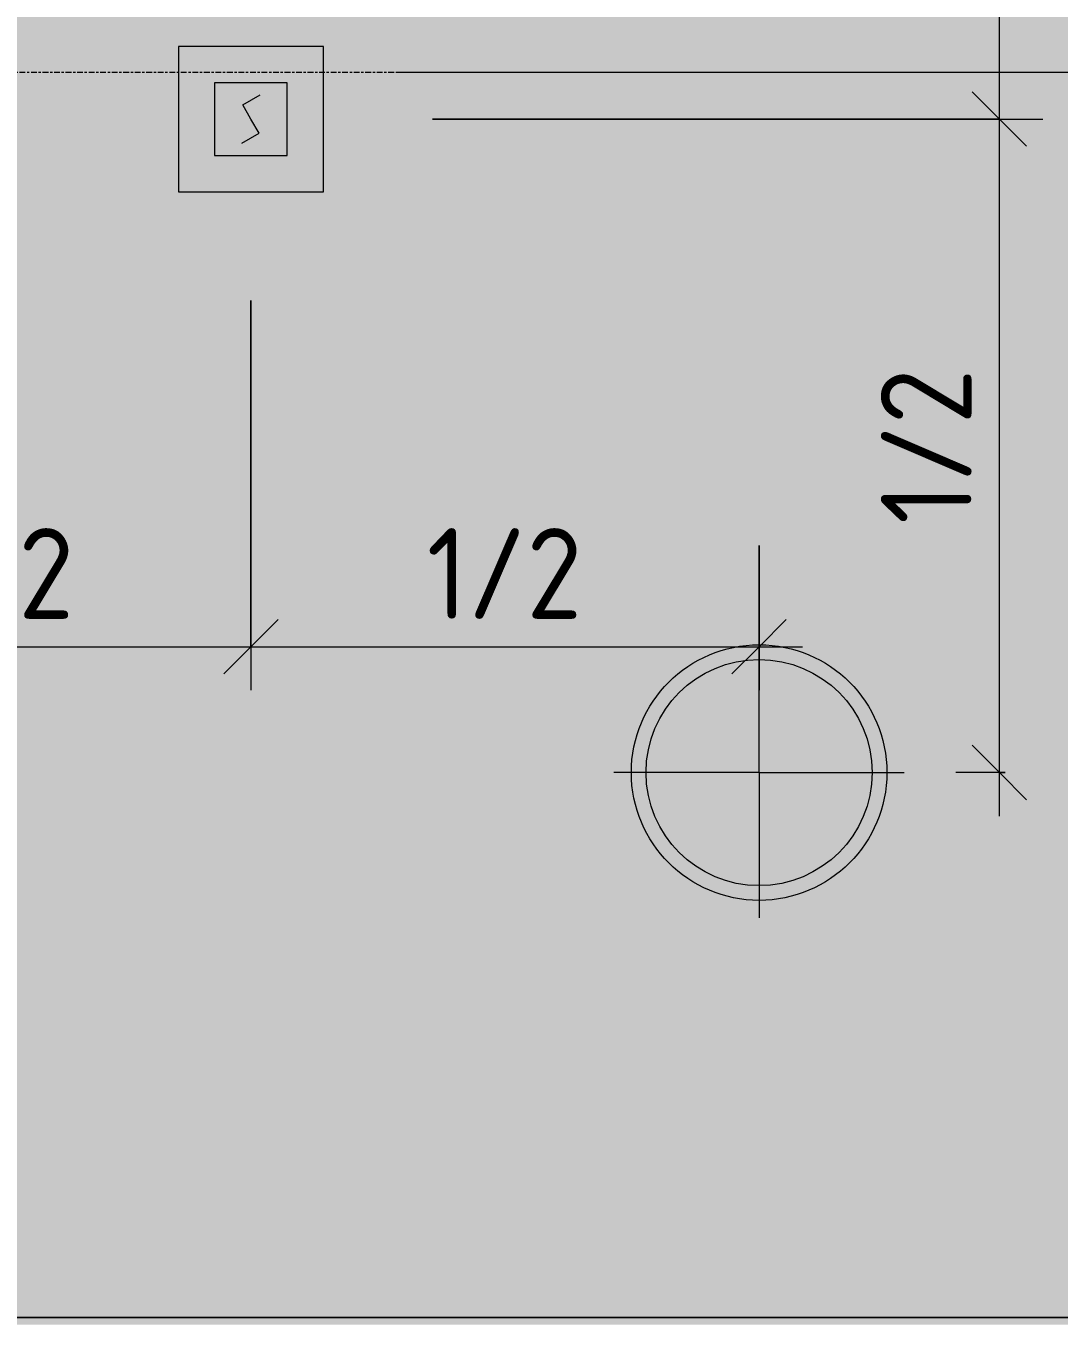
# Model space of a CAD drawing. Header units: millimetres. Extents: x 81303 to 275082, y -8553 to 29000.
# Drawn here: x 121430 to 124277, y 160 to 3728 of the extents above; entities that cross this region are included whole.
import ezdxf

# ---------------------------------------------------------------- set-up
doc = ezdxf.new("R2010")
doc.units = ezdxf.units.MM
doc.linetypes.add('Осевая', pattern=[31.75, 6.35, -4.7625, 15.875, -4.7625])
for name, color, linetype, lineweight in [('A-ANNO-DIMS', 7, 'Continuous', 9), ('A-ANNO-DIMS-100', 7, 'Continuous', 9), ('I-WALL', 7, 'Continuous', 9), ('Q-SPCQ', 7, 'Continuous', 9), ('Оси', 7, 'Continuous', 9), ('Оси-2', 7, 'Осевая', 9)]:
    doc.layers.add(name, color=color, linetype=linetype, lineweight=lineweight)
for name, color, linetype, lineweight, true_color in [('A-ANNO-NOTE', 1, 'Continuous', 9, 0xff0000), ('A-CLNG-1', 7, 'Continuous', 9, 0xeaeaea), ('A-WALL-1', 7, 'Continuous', 9, 0x3c3c3c), ('A-WALL-FNSH-1', 7, 'Continuous', 9, 0x3c3c3c), ('Q-SPCQ-4', 1, 'Continuous', 9, 0xff0000)]:
    doc.layers.add(name, color=color, linetype=linetype, lineweight=lineweight, true_color=true_color)
doc.layers.add('A-CLNG-PATT-1', color=7, linetype='Continuous', lineweight=9, transparency=1)
doc.styles.add('ISOCPEUR', font='isocpeur.ttf', dxfattribs={"width": 0.9, "height": 250})
doc.dimstyles.new('ISO-2_5_0_9К_БОЛЬШОЙ', dxfattribs={"dimscale": 304.8, "dimtxt": 248.995294, "dimasz": 0.492126, "dimexe": 0.393701, "dimexo": 0.984252, "dimgap": 0, "dimtad": 1, "dimdec": 0, "dimrnd": 10, "dimzin": 0, "dimdsep": 46, "dimtxsty": 'ISOCPEUR', "dimblk1": 'OBLIQUE', "dimblk2": 'OBLIQUE', "dimsah": 1, "dimcen": 0.09, "dimdle": 0.393701, "dimazin": 0, "dimtfac": 1, "dimtdec": 4, "dimtix": 1, "dimtmove": 0, "dimatfit": 3, "dimfxl": 1, "dimtvp": 1, "dimtolj": 1, "dimtzin": 0, "dimarcsym": 2})

# ---------------------------------------------------------------- blocks, each defined once
blk = doc.blocks.new('Извещатель потолочный - Монтируемые на перекрытии-30363607-Сводный план потолка 3 этажа в осях 23-33')
at = {"layer": 'Q-SPCQ'}
for p, q in [((-300, 300), (-300, -100)), ((100, 300), (-300, 300)), ((100, -100), (100, 300)), ((0, 200), (-200, 200)), ((-200, 200), (-200, 0)), ((0, 0), (0, 200)), ((-122.5, 139), (-74.9, 166.5)), ((-100, 100), (-122.5, 139)), ((-77.5, 61), (-100, 100)), ((-125.1, 33.5), (-77.5, 61)), ((-200, 0), (0, 0)), ((-300, -100), (100, -100))]:
    blk.add_line(p, q, dxfattribs=at)
blk = doc.blocks.new('DIMBLOCK133-Сводный план потолка 3 этажа в осях 23-33')
at = {"layer": 'A-ANNO-DIMS-100'}
for p, q in [((122050, 2971), (122050, 1897.7)), ((122050, 2017.7), (122050, 2971)), ((120650, 2296.4), (120650, 1897.7)), ((120650, 2017.7), (120650, 2296.4)), ((120530, 2017.7), (122050, 2017.7))]:
    blk.add_line(p, q, dxfattribs=at)
at = {"layer": 'A-ANNO-DIMS-100', "lineweight": 20}
for p, q in [((120650, 2017.7), (120725, 2092.7)), ((122050, 2017.7), (122125, 2092.7)), ((120650, 2017.7), (120575, 1942.7)), ((122050, 2017.7), (121975, 1942.7))]:
    blk.add_line(p, q, dxfattribs=at)
at = {"layer": 'A-ANNO-DIMS-100', "color": 0, "insert": (121134.5, 2344.3), "char_height": 250, "width": 517.144, "attachment_point": 1, "line_spacing_factor": 1.149209, "style": 'ISOCPEUR'}
blk.add_mtext('1/2', dxfattribs=at)
blk = doc.blocks.new('_Oblique')
at = {"color": 0, "linetype": 'ByBlock', "lineweight": -2}
blk.add_line((-0.5, -0.5), (0.5, 0.5), dxfattribs=at)
blk = doc.blocks.new('DIMBLOCK134-Сводный план потолка 3 этажа в осях 23-33')
at = {"layer": 'A-ANNO-DIMS-100'}
for p, q in [((122050, 2971), (122050, 1897.7)), ((122050, 2017.7), (122050, 2971)), ((123450, 2296.4), (123450, 1897.7)), ((123450, 2017.7), (123450, 2296.4)), ((122050, 2017.7), (123570, 2017.7))]:
    blk.add_line(p, q, dxfattribs=at)
at = {"layer": 'A-ANNO-DIMS-100', "lineweight": 20}
for p, q in [((122050, 2017.7), (122125, 2092.7)), ((123450, 2017.7), (123525, 2092.7)), ((122050, 2017.7), (121975, 1942.7)), ((123450, 2017.7), (123375, 1942.7))]:
    blk.add_line(p, q, dxfattribs=at)
at = {"layer": 'A-ANNO-DIMS-100', "color": 0, "insert": (122534.5, 2344.3), "char_height": 250, "width": 517.144, "attachment_point": 1, "line_spacing_factor": 1.149209, "style": 'ISOCPEUR'}
blk.add_mtext('1/2', dxfattribs=at)
blk = doc.blocks.new('DIMBLOCK135-Сводный план потолка 3 этажа в осях 23-33')
at = {"layer": 'A-ANNO-DIMS-100', "lineweight": 20}
for p, q in [((124112, 3471), (124037, 3546)), ((124112, 3471), (124187, 3396)), ((124112, 1671), (124037, 1746)), ((124112, 1671), (124187, 1596))]:
    blk.add_line(p, q, dxfattribs=at)
at = {"layer": 'A-ANNO-DIMS-100'}
for p, q in [((122550, 3471), (124232, 3471)), ((124112, 3471), (122550, 3471)), ((124112, 1551), (124112, 3471)), ((124128.3, 1671), (123992, 1671)), ((124112, 1671), (124128.3, 1671))]:
    blk.add_line(p, q, dxfattribs=at)
at = {"layer": 'A-ANNO-DIMS-100', "color": 0, "insert": (123785.4, 2355.5), "char_height": 250, "width": 517.144, "attachment_point": 1, "rotation": 90, "line_spacing_factor": 1.149209, "style": 'ISOCPEUR'}
blk.add_mtext('1/2', dxfattribs=at)
blk = doc.blocks.new('DIMBLOCK136-Сводный план потолка 3 этажа в осях 23-33')
at = {"layer": 'A-ANNO-DIMS-100'}
for p, q in [((124112, 3471), (124112, 5391)), ((124128.3, 5271), (123992, 5271)), ((124112, 5271), (124128.3, 5271)), ((122550, 3471), (124232, 3471)), ((124112, 3471), (122550, 3471))]:
    blk.add_line(p, q, dxfattribs=at)
at = {"layer": 'A-ANNO-DIMS-100', "lineweight": 20}
for p, q in [((124112, 5271), (124037, 5346)), ((124112, 5271), (124187, 5196)), ((124112, 3471), (124037, 3546)), ((124112, 3471), (124187, 3396))]:
    blk.add_line(p, q, dxfattribs=at)
at = {"layer": 'A-ANNO-DIMS-100', "color": 0, "insert": (123785.4, 4155.5), "char_height": 250, "width": 517.144, "attachment_point": 1, "rotation": 90, "line_spacing_factor": 1.149209, "style": 'ISOCPEUR'}
blk.add_mtext('1/2', dxfattribs=at)

msp = doc.modelspace()

# ---------------------------------------------------------------- hatches: boundary and pattern name
at = {"layer": 'A-CLNG-PATT-1'}
h = msp.add_hatch(color=256, dxfattribs=at)
h.paths.add_polyline_path([(119290, 170), (119290, 5160), (118680, 5160), (118680, 5140), (118580, 5140), (118580, 5160), (117955, 5160), (117955, 5140), (117855, 5140), (117855, 5160), (111910, 5160), (111909, 6600), (109770, 6599), (109771, 170), (117984, 170)])
h.paths.add_polyline_path([(124810, 170), (124810, 9980), (124410, 9980), (124410, 10360), (119350, 10360), (119350, 170), (123139.3, 170)])
h.paths.add_polyline_path([(124701.6, 10075), (124810, 10075), (124810, 10360), (124505, 10360), (124505, 10075), (124657.3, 10075)])
at = {"layer": 'I-WALL'}
h = msp.add_hatch(dxfattribs=at)
h.set_pattern_fill('FP_21', color=256, style=0, pattern_type=2)
h.set_pattern_definition([(0, (0, 0), (121.92, 30.48), [10.058, -81.382, 10.058, -81.382, -487.68]), (0, (0, 0), (121.92, 30.48), [-182.88, 10.058, -172.822, 10.058, -81.382, -213.36]), (0, (0, 0), (121.92, 30.48), [-457.2, 10.058, -50.902, 10.058, -142.342]), (120, (45.72, 15.24), (-87.356454, 90.345817), [10.058, -81.382, 10.058, -81.382, -487.68]), (120, (45.72, 15.24), (-87.356454, 90.345817), [-182.88, 10.058, -172.822, 10.058, -81.382, -213.36]), (120, (45.72, 15.24), (-87.356454, 90.345817), [-457.2, 10.058, -50.902, 10.058, -142.342]), (240, (60.96, 76.2), (-34.563546, -120.825817), [10.058, -81.382, 10.058, -81.382, -487.68]), (240, (60.96, 76.2), (-34.563546, -120.825817), [-182.88, 10.058, -172.822, 10.058, -81.382, -213.36]), (240, (60.96, 76.2), (-34.563546, -120.825817), [-457.2, 10.058, -50.902, 10.058, -142.342])])
h.paths.add_polyline_path([(124810, 150), (124810, 170), (109770, 170), (109771, 150), (123139.3, 150)])

# ---------------------------------------------------------------- linework, layer by layer
at = {"layer": 'A-ANNO-NOTE'}
for q in [(123450, 2071), (123050, 1671), (123450, 1271), (123850, 1671)]:
    msp.add_line((123450, 1671), q, dxfattribs=at)
for radius in [352, 311.5]:
    msp.add_circle((123450, 1671), radius, dxfattribs=at)
at = {"layer": 'A-CLNG-1'}
msp.add_line((119350, 170), (124810, 170), dxfattribs=at)
at = {"layer": 'A-WALL-1'}
msp.add_line((109770, 170), (124810, 170), dxfattribs=at)
at = {"layer": 'A-WALL-FNSH-1'}
msp.add_line((109771, 171), (124809, 171), dxfattribs=at)
at = {"layer": 'Оси'}
msp.add_line((122455, 3600), (124955, 3600), dxfattribs=at)
at = {"layer": 'Оси-2'}
msp.add_line((84603.1, 3600), (122455, 3600), dxfattribs=at)

# ---------------------------------------------------------------- block references
at = {"layer": 'Q-SPCQ-4'}
msp.add_blockref('Извещатель потолочный - Монтируемые на перекрытии-30363607-Сводный план потолка 3 этажа в осях 23-33', (122150, 3371), dxfattribs=at)

# ---------------------------------------------------------------- dimensions: what is measured, and where the dimension line sits
at = {"layer": 'A-ANNO-DIMS'}
for base, p1, p2, picture, middle in [((124112, 5271), (122250, 3471), (123828.3, 5271), 'DIMBLOCK136-Сводный план потолка 3 этажа в осях 23-33', (123987, 4371)), ((124112, 3471), (123828.3, 1671), (122250, 3471), 'DIMBLOCK135-Сводный план потолка 3 этажа в осях 23-33', (123987, 2571))]:
    dim = msp.add_linear_dim(base=base, p1=p1, p2=p2, angle=90, text='1/2', dimstyle='ISO-2_5_0_9К_БОЛЬШОЙ', override={"dimpost": '<>', "dimfxl": 2393.956082}, dxfattribs=at)
    dim.commit()
    dim.dimension.update_dxf_attribs({"geometry": picture, "text_midpoint": middle})
for base, p1, p2, picture, middle in [((122050, 2017.7), (120650, 1996.4), (122050, 3271), 'DIMBLOCK133-Сводный план потолка 3 этажа в осях 23-33', (121350, 2142.7)), ((123450, 2017.7), (122050, 3271), (123450, 1996.4), 'DIMBLOCK134-Сводный план потолка 3 этажа в осях 23-33', (122750, 2142.7))]:
    dim = msp.add_linear_dim(base=base, p1=p1, p2=p2, text='1/2', dimstyle='ISO-2_5_0_9К_БОЛЬШОЙ', override={"dimpost": '<>', "dimfxl": 1893.317453}, dxfattribs=at)
    dim.commit()
    dim.dimension.update_dxf_attribs({"geometry": picture, "text_midpoint": middle})

doc.saveas('drawing.dxf')
